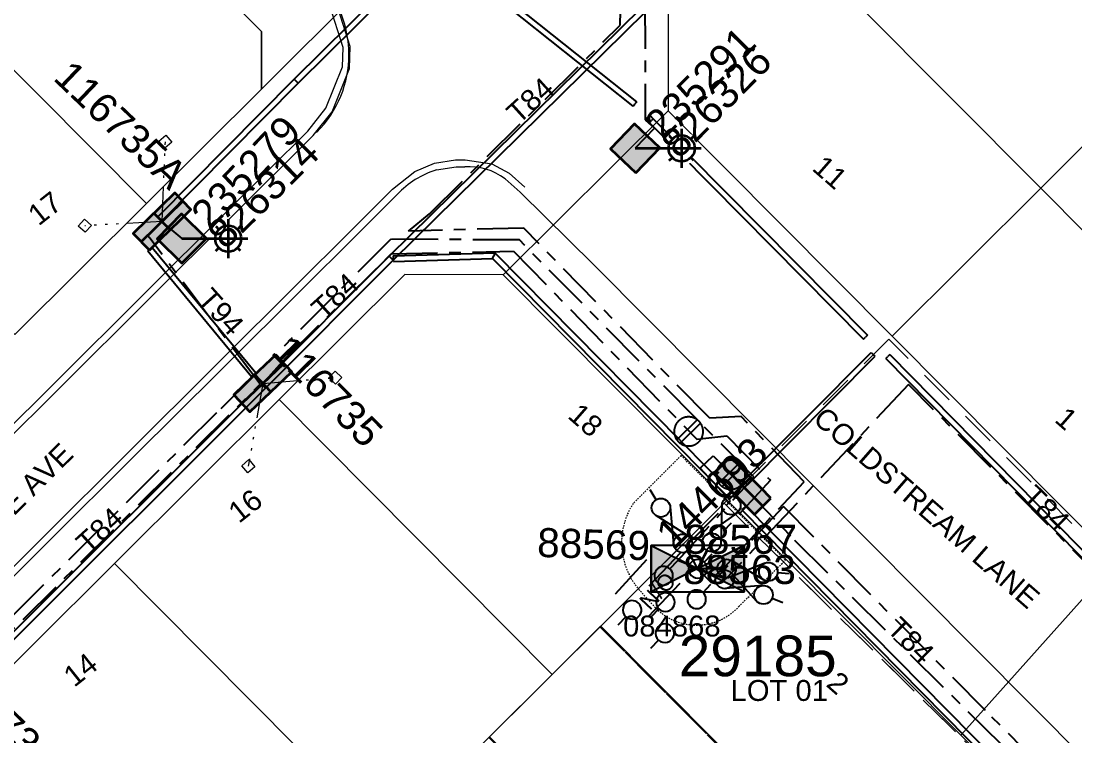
# Model space of a CAD drawing. Header units: metres. Extents: x 293418 to 294566, y 6233478 to 6234177.
# Drawn here: x 293875.5 to 293966.2, y 6233940.7 to 6234002.2 of the extents above; entities that cross this region are included whole.
import ezdxf
from ezdxf.enums import TextEntityAlignment as Align

# ---------------------------------------------------------------- set-up
doc = ezdxf.new("R2010")
doc.units = ezdxf.units.M
for name, pattern in [('Cable Exist UG', [7, 4, -1, 1, -1]), ('Dash', [5, 3, -2]), ('DASHED', [19.05, 12.7, -6.35]), ('HIDDEN2', [0.1875, 0.125, -0.0625]), ('PHANTOMX2', [6.6, 3, -0.75, 0.2, -0.75, 0.2, -0.75, 0.2, -0.75])]:
    doc.linetypes.add(name, pattern=pattern)
doc.layers.get('0').update_dxf_attribs({"color": 6})
doc.layers.add('_User Miscellaneous3_Roads', color=7, linetype='Continuous', lineweight=13, transparency=0.5)
for name, color, linetype, lineweight in [('_User_LV_Exist', 5, 'Continuous', 35), ('Cadastre Developer_SP_EXT', 98, 'Continuous', 15), ('Cadastre Land Parcels_SP_EXT', 118, 'Continuous', 15), ('Cadastre Other Property_SP_EXT', 138, 'DASHED', 15), ('Cadastre Roads_SP_EXT', 218, 'Continuous', 15), ('Mains_HV_EXT', 13, 'Continuous', 25), ('Mains_LV_EXT', 163, 'Continuous', 25), ('Mains_LV_SL_EXT', 135, 'Continuous', 25), ('Services_SP_EXT', 42, 'PHANTOMX2', 20)]:
    doc.layers.add(name, color=color, linetype=linetype, lineweight=lineweight)
for name, color, linetype in [('Duct_SP_EXT', 30, 'Continuous'), ('Equip_HV_EXT', 7, 'Continuous'), ('Equip_LV_EXT', 7, 'Continuous'), ('Equip_SP_SL_EXT', 7, 'Continuous'), ('Sub_SP_EXT', 7, 'Continuous'), ('SupportsUG_SP_LV_EXT', 7, 'Continuous'), ('SupportsUG_SP_LV_SL_EXT', 7, 'Continuous')]:
    doc.layers.add(name, color=color, linetype=linetype)
doc.layers.add('Features_HIDE', color=1, linetype='Continuous', plot=False)
doc.styles.add('COLUMN_LABEL', font='arial.ttf', dxfattribs={"height": 2})
doc.styles.add('iecARIAL', font='arial.ttf', dxfattribs={"height": 2})
doc.styles.add('POLE_LABEL', font='arial.ttf', dxfattribs={"height": 2})
doc.styles.add('SL_LABEL', font='arial.ttf', dxfattribs={"height": 2})
doc.styles.get("Standard").update_dxf_attribs({"font": 'arial.ttf'})
doc.styles.add('SWITCH_LABEL', font='arial.ttf', dxfattribs={"height": 2})

# ---------------------------------------------------------------- blocks, each defined once
blk = doc.blocks.new('SUB_PADMOUNT_EXT')
at = {"ltscale": 10}
h = blk.add_hatch(color=256, dxfattribs=at)
h.dxf.hatch_style = 1
h.paths.add_polyline_path([(4, -2), (0, 0), (4, 2)])
h.paths.add_polyline_path([(-4, -2), (-4, 2), (0, 0)])
blk.add_line((4, 2), (-4, -2))
blk.add_lwpolyline([(-4, -2), (4, -2), (4, 2), (-4, 2)], close=True)
at = {"ltscale": 10, "flags": 128}
for points in [[(-4, -2), (-4, 2), (0, 0)], [(4, -2), (0, 0), (4, 2)]]:
    blk.add_lwpolyline(points, close=True, dxfattribs=at)
at = {"flags": 8}
blk.add_attdef('ASSET_NUM', text='', height=2.5, dxfattribs=at).set_placement((0, 5), align=Align.MIDDLE_CENTER)
for tag, flags, p in [('STREET_CODE', 9, (1.5, 0)), ('OPERATING_VOLTAGE', 9, (1.5, -0.4)), ('ORIENTATION', 9, (1.5, -0.6)), ('OWNED_BY', 9, (1.5, -0.8)), ('OPERATED_BY', 9, (1.5, -1)), ('NO_PHASES', 9, (1.5, -0.2)), ('SECONDARY_VOLTAGE', 9, (1.5, -1.6)), ('STATE', 9, (1.5, -1.8)), ('CONSTRUCTED_VOLTAGE', 9, (1.5, -1.4)), ('MAINTAINED_BY', 9, (1.5, -1.2)), ('SUBSTATION_TYPE', 9, (1.5, -2.2)), ('SUBURB', 9, (1.5, -2.8)), ('USAGE', 9, (1.5, -2.4)), ('PARENT', 9, (1.5, -2)), ('LEGEND', 9, (1.5, -2.6)), ('Z', 1, (1.5, -3.6)), ('STREETNAME', 9, (1.5, -3)), ('LOCATION', 9, (1.5, -3.2)), ('NOTES', 9, (1.5, -3.4))]:
    blk.add_attdef(tag, text='', height=0.2, dxfattribs=dict(flags=flags)).set_placement(p, align=Align.MIDDLE_LEFT)
blk = doc.blocks.new('SL_LANTERN_EXT')
at = {"flags": 9}
for tag, p in [('LRATECODE', (-7.4, 0)), ('LOUTREACHVOCAB', (-7.2, 0)), ('LOUTREACH', (-7, 0)), ('LANTNUMBER', (-6.6, 0)), ('LNEW', (-6.4, 0)), ('LMASTVOCAB', (-6.2, 0)), ('LMAST', (-6, 0)), ('LLAMPVOCAB', (-5.8, 0)), ('LLAMP', (-5.6, 0)), ('LEXIST', (-5.4, 0)), ('LCHARGE3PERCENT', (-5.2, 0)), ('LCHARGE3', (-5, 0)), ('LCHARGE2PERCENT', (-4.8, 0)), ('LCHARGE2', (-4.6, 0)), ('LCHARGE1PERCENT', (-4.4, 0)), ('LCHARGE1', (-4.2, 0)), ('LCATEGORY', (-4, 0)), ('LBRACKETVOCAB', (-3.8, 0)), ('LBRACKET', (-3.6, 0)), ('LKINGHEIGHT', (-3.4, 0)), ('CREPLACE', (-3.2, 0)), ('CREMOVE', (-3, 0)), ('CNUMBER', (-2.8, 0)), ('CNEW', (-2.6, 0)), ('CEXIST', (-2.4, 0)), ('USAGE', (-2.2, 0)), ('STATE', (-2, 0)), ('OWNED_BY', (-1.8, 0)), ('ORIENTATION', (-1.6, 0)), ('OPERATING_VOLTAGE', (-1.4, 0)), ('NO_PHASES', (-1.2, 0)), ('LANTERN_TYPE', (-1, 0)), ('LANTERN_PURPOSE', (-0.8, 0)), ('CONTROL_TYPE', (-0.6, 0)), ('CONSTRUCTED_VOLTAGE', (-0.4, 0))]:
    blk.add_attdef(tag, text='', height=0.001, rotation=270, dxfattribs=at).set_placement(p, align=Align.MIDDLE_LEFT)
at = {"style": 'SL_LABEL', "flags": 9}
blk.add_attdef('STREET_CODE', text='', height=0.001, rotation=270, dxfattribs=at).set_placement((0.001, 0), align=Align.MIDDLE_LEFT)
at = {"flags": 1}
blk.add_attdef('Z', (0, 0), '', height=0.001, rotation=270, dxfattribs=at)
at = {"width": 0.9}
blk.add_attdef('LNUMBER', text='', height=1, dxfattribs=at).set_placement((7, -1), align=Align.MIDDLE_LEFT)
at = {"flags": 9}
for tag, p in [('LREMOVE', (0, -7.6)), ('LREPLACE', (0, -7.8)), ('LTYPE', (0, -8)), ('LTYPEVOCAB', (0, -8.2)), ('LEGEND', (0, -8.4)), ('SUBURB', (0, -8.6)), ('STREETNAME', (0, -8.8)), ('LOCATION', (0, -9)), ('NOTES', (0, -9.2)), ('MAINTAINED_BY', (0, -9.863))]:
    blk.add_attdef(tag, text='', height=0.001, dxfattribs=at).set_placement(p, align=Align.MIDDLE_LEFT)
blk.add_attdef('OPERATED_BY', (0, -9.607), '', height=0.001, dxfattribs=at)
at = {"layer": 'Features_HIDE', "width": 0.9}
blk.add_attdef('ASSET_NUM', text='', height=1, dxfattribs=at).set_placement((7, 1), align=Align.MIDDLE_LEFT)
blk.add_wipeout([(5.688, 0), (5.061, -1.061), (4, -1.688), (2.939, -1.061), (2.313, 0), (2.939, 1.061), (4, 1.687), (5.061, 1.061)])
for p, q in [((2.939, 1.061), (3.205, 0.795)), ((4, 1.687), (4, 0)), ((5.061, 1.061), (4.795, 0.795)), ((0, 0), (4, 0)), ((2.939, -1.061), (3.205, -0.795)), ((4, 0), (5.688, 0)), ((4, 0), (4, -1.688)), ((5.061, -1.061), (4.795, -0.795))]:
    blk.add_line(p, q)
blk.add_circle((4, 0), 1.125)
blk = doc.blocks.new('CCP_EXT')
at = {"flags": 9}
for tag, p in [('STATE', (0, -1.8)), ('USAGE', (0, -1.2)), ('LEGEND', (0, -1.4)), ('LIFE_SUPPORT', (0, -1.6)), ('NOTES', (0, -2))]:
    blk.add_attdef(tag, text='', height=0.2, dxfattribs=at).set_placement(p, align=Align.MIDDLE_LEFT)
blk.add_wipeout([(0, 0.566), (0.566, 0), (0, -0.566), (-0.566, 0)])
blk.add_lwpolyline([(-0.566, 0), (0, 0.566), (0.566, 0), (0, -0.566), (-0.566, 0)])
at = {"flags": 1}
blk.add_attdef('Z', (0, 0), '', height=0.2, dxfattribs=at)
at = {"flags": 9}
for tag, p in [('CCP_TYPE', (0, 0)), ('OPERATING_VOLTAGE', (0, -0.6)), ('ORIENTATION', (0, -0.8)), ('OWNED_BY', (0, -1)), ('CONSTRUCTED_VOLTAGE', (0, -0.2)), ('NO_PHASES', (0, -0.4))]:
    blk.add_attdef(tag, text='', height=0.2, dxfattribs=at).set_placement(p, align=Align.MIDDLE_LEFT)
blk = doc.blocks.new('LV_UG_DFUSE_CLOSED_EXT')
for points in [[(1, 0), (0, 0)], [(5.04, 0.726), (2.156, -0.717)], [(5.049, -0.707), (2.156, 0.717)], [(6.2, 0.013), (7.2, 0.013)]]:
    blk.add_lwpolyline(points)
for centre in [(1.8, 0), (5.4, 0.011)]:
    blk.add_circle(centre, 0.8)
at = {"flags": 9}
for tag, p in [('ACTUAL_STATUS', (0, 0)), ('OPERATING_VOLTAGE', (0, -0.6)), ('ORIENTATION', (0, -0.8)), ('STATE', (0, -1)), ('CONSTRUCTED_VOLTAGE', (0, -0.2)), ('NO_PHASES', (0, -0.4)), ('SWITCH_TYPE', (0, -1.2)), ('USAGE', (0, -1.4)), ('NOTES', (0, -1.6))]:
    blk.add_attdef(tag, text='', height=0.2, dxfattribs=at).set_placement(p, align=Align.MIDDLE_LEFT)
at = {"flags": 1}
blk.add_attdef('Z', (0, 0), '', height=0.2, dxfattribs=at)
blk = doc.blocks.new('LV_UG_LINKS_CLOSED_EXT')
at = {"layer": 'Equip_LV_EXT'}
for tag, flags, p in [('ACTUAL_STATUS', 9, (3, -2)), ('OPERATING_VOLTAGE', 9, (3, -2.6)), ('ORIENTATION', 9, (3, -2.8)), ('CONSTRUCTED_VOLTAGE', 9, (3, -2.2)), ('NO_PHASES', 9, (3, -2.4)), ('STATE', 9, (3, -3)), ('SWITCH_TYPE', 9, (3, -3.2)), ('USAGE', 9, (3, -3.4)), ('NOTES', 9, (3, -3.6)), ('TYPE', 9, (3, -4.6)), ('OWNED_BY', 9, (3, -3.8)), ('OPERATED_BY', 9, (3, -4)), ('MAINTAINED_BY', 9, (3, -4.2)), ('NUMBER_OF_PHASES', 9, (3, -4.4)), ('Z', 1, (3, -4.8))]:
    blk.add_attdef(tag, text='', height=0.2, dxfattribs=dict(at, flags=flags)).set_placement(p, align=Align.MIDDLE_LEFT)
blk.add_wipeout([(4, 1.25), (3.969, 1.25), (3.939, 1.248), (3.908, 1.247), (3.877, 1.244), (3.847, 1.241), (3.817, 1.236), (3.786, 1.232), (3.756, 1.226), (3.726, 1.22), (3.696, 1.213), (3.667, 1.205), (3.637, 1.196), (3.608, 1.187), (3.579, 1.177), (3.55, 1.166), (3.522, 1.155), (3.493, 1.143), (3.466, 1.13), (3.438, 1.117), (3.411, 1.102), (3.384, 1.088), (3.357, 1.072), (3.331, 1.056), (3.306, 1.039), (3.28, 1.022), (3.255, 1.004), (3.231, 0.985), (3.207, 0.966), (3.184, 0.947), (3.161, 0.926), (3.138, 0.905), (3.116, 0.884), (3.095, 0.862), (3.074, 0.839), (3.053, 0.816), (3.034, 0.793), (3.015, 0.769), (2.996, 0.745), (2.978, 0.72), (2.961, 0.694), (2.944, 0.669), (2.928, 0.643), (2.912, 0.616), (2.898, 0.589), (2.883, 0.562), (2.87, 0.534), (2.857, 0.507), (2.845, 0.478), (2.834, 0.45), (2.823, 0.421), (2.813, 0.392), (2.804, 0.363), (2.795, 0.333), (2.787, 0.304), (2.78, 0.274), (2.774, 0.244), (2.768, 0.214), (2.764, 0.183), (2.759, 0.153), (2.756, 0.123), (2.753, 0.092), (2.752, 0.061), (2.75, 0.031), (2.75, 0), (2.75, -0.031), (2.752, -0.061), (2.753, -0.092), (2.756, -0.123), (2.759, -0.153), (2.764, -0.183), (2.768, -0.214), (2.774, -0.244), (2.78, -0.274), (2.787, -0.304), (2.795, -0.333), (2.804, -0.363), (2.813, -0.392), (2.823, -0.421), (2.834, -0.45), (2.845, -0.478), (2.857, -0.507), (2.87, -0.534), (2.883, -0.562), (2.898, -0.589), (2.912, -0.616), (2.928, -0.643), (2.944, -0.669), (2.961, -0.694), (2.978, -0.72), (2.996, -0.745), (3.015, -0.769), (3.034, -0.793), (3.053, -0.816), (3.074, -0.839), (3.095, -0.862), (3.116, -0.884), (3.138, -0.905), (3.161, -0.926), (3.184, -0.947), (3.207, -0.966), (3.231, -0.985), (3.255, -1.004), (3.28, -1.022), (3.306, -1.039), (3.331, -1.056), (3.357, -1.072), (3.384, -1.088), (3.411, -1.102), (3.438, -1.117), (3.466, -1.13), (3.493, -1.143), (3.522, -1.155), (3.55, -1.166), (3.579, -1.177), (3.608, -1.187), (3.637, -1.196), (3.667, -1.205), (3.696, -1.213), (3.726, -1.22), (3.756, -1.226), (3.786, -1.232), (3.817, -1.236), (3.847, -1.241), (3.877, -1.244), (3.908, -1.247), (3.939, -1.248), (3.969, -1.25), (4, -1.25), (4.031, -1.25), (4.061, -1.248), (4.092, -1.247), (4.123, -1.244), (4.153, -1.241), (4.183, -1.236), (4.214, -1.232), (4.244, -1.226), (4.274, -1.22), (4.304, -1.213), (4.333, -1.205), (4.363, -1.196), (4.392, -1.187), (4.421, -1.177), (4.45, -1.166), (4.478, -1.155), (4.507, -1.143), (4.534, -1.13), (4.562, -1.117), (4.589, -1.102), (4.616, -1.088), (4.643, -1.072), (4.669, -1.056), (4.694, -1.039), (4.72, -1.022), (4.745, -1.004), (4.769, -0.985), (4.793, -0.966), (4.816, -0.947), (4.839, -0.926), (4.862, -0.905), (4.884, -0.884), (4.905, -0.862), (4.926, -0.839), (4.947, -0.816), (4.966, -0.793), (4.985, -0.769), (5.004, -0.745), (5.022, -0.72), (5.039, -0.694), (5.056, -0.669), (5.072, -0.643), (5.088, -0.616), (5.102, -0.589), (5.117, -0.562), (5.13, -0.534), (5.143, -0.507), (5.155, -0.478), (5.166, -0.45), (5.177, -0.421), (5.187, -0.392), (5.196, -0.363), (5.205, -0.333), (5.213, -0.304), (5.22, -0.274), (5.226, -0.244), (5.232, -0.214), (5.236, -0.183), (5.241, -0.153), (5.244, -0.123), (5.247, -0.092), (5.248, -0.061), (5.25, -0.031), (5.25, 0), (5.25, 0.031), (5.248, 0.061), (5.247, 0.092), (5.244, 0.123), (5.241, 0.153), (5.236, 0.183), (5.232, 0.214), (5.226, 0.244), (5.22, 0.274), (5.213, 0.304), (5.205, 0.333), (5.196, 0.363), (5.187, 0.392), (5.177, 0.421), (5.166, 0.45), (5.155, 0.478), (5.143, 0.507), (5.13, 0.534), (5.117, 0.562), (5.102, 0.589), (5.088, 0.616), (5.072, 0.643), (5.056, 0.669), (5.039, 0.694), (5.022, 0.72), (5.004, 0.745), (4.985, 0.769), (4.966, 0.793), (4.947, 0.816), (4.926, 0.839), (4.905, 0.862), (4.884, 0.884), (4.862, 0.905), (4.839, 0.926), (4.816, 0.947), (4.793, 0.966), (4.769, 0.985), (4.745, 1.004), (4.72, 1.022), (4.694, 1.039), (4.669, 1.056), (4.643, 1.072), (4.616, 1.088), (4.589, 1.102), (4.562, 1.117), (4.534, 1.13), (4.507, 1.143), (4.478, 1.155), (4.45, 1.166), (4.421, 1.177), (4.392, 1.187), (4.363, 1.196), (4.333, 1.205), (4.304, 1.213), (4.274, 1.22), (4.244, 1.226), (4.214, 1.232), (4.183, 1.236), (4.153, 1.241), (4.123, 1.244), (4.092, 1.247), (4.061, 1.248), (4.031, 1.25)]).dxf.layer = 'Equip_LV_EXT'
for p, q in [((3.792, 1.232), (3.792, -1.232)), ((4.208, 1.232), (4.208, -1.232))]:
    blk.add_line(p, q, dxfattribs=at)
at = {"layer": 'Equip_LV_EXT', "flags": 128}
blk.add_lwpolyline([(4, 1.25), (3.969, 1.25), (3.939, 1.248), (3.908, 1.247), (3.877, 1.244), (3.847, 1.241), (3.817, 1.236), (3.786, 1.232), (3.756, 1.226), (3.726, 1.22), (3.696, 1.213), (3.667, 1.205), (3.637, 1.196), (3.608, 1.187), (3.579, 1.177), (3.55, 1.166), (3.522, 1.155), (3.493, 1.143), (3.466, 1.13), (3.438, 1.117), (3.411, 1.102), (3.384, 1.088), (3.357, 1.072), (3.331, 1.056), (3.306, 1.039), (3.28, 1.022), (3.255, 1.004), (3.231, 0.985), (3.207, 0.966), (3.184, 0.947), (3.161, 0.926), (3.138, 0.905), (3.116, 0.884), (3.095, 0.862), (3.074, 0.839), (3.053, 0.816), (3.034, 0.793), (3.015, 0.769), (2.996, 0.745), (2.978, 0.72), (2.961, 0.694), (2.944, 0.669), (2.928, 0.643), (2.912, 0.616), (2.898, 0.589), (2.883, 0.562), (2.87, 0.534), (2.857, 0.507), (2.845, 0.478), (2.834, 0.45), (2.823, 0.421), (2.813, 0.392), (2.804, 0.363), (2.795, 0.333), (2.787, 0.304), (2.78, 0.274), (2.774, 0.244), (2.768, 0.214), (2.764, 0.183), (2.759, 0.153), (2.756, 0.123), (2.753, 0.092), (2.752, 0.061), (2.75, 0.031), (2.75, 0), (2.75, -0.031), (2.752, -0.061), (2.753, -0.092), (2.756, -0.123), (2.759, -0.153), (2.764, -0.183), (2.768, -0.214), (2.774, -0.244), (2.78, -0.274), (2.787, -0.304), (2.795, -0.333), (2.804, -0.363), (2.813, -0.392), (2.823, -0.421), (2.834, -0.45), (2.845, -0.478), (2.857, -0.507), (2.87, -0.534), (2.883, -0.562), (2.898, -0.589), (2.912, -0.616), (2.928, -0.643), (2.944, -0.669), (2.961, -0.694), (2.978, -0.72), (2.996, -0.745), (3.015, -0.769), (3.034, -0.793), (3.053, -0.816), (3.074, -0.839), (3.095, -0.862), (3.116, -0.884), (3.138, -0.905), (3.161, -0.926), (3.184, -0.947), (3.207, -0.966), (3.231, -0.985), (3.255, -1.004), (3.28, -1.022), (3.306, -1.039), (3.331, -1.056), (3.357, -1.072), (3.384, -1.088), (3.411, -1.102), (3.438, -1.117), (3.466, -1.13), (3.493, -1.143), (3.522, -1.155), (3.55, -1.166), (3.579, -1.177), (3.608, -1.187), (3.637, -1.196), (3.667, -1.205), (3.696, -1.213), (3.726, -1.22), (3.756, -1.226), (3.786, -1.232), (3.817, -1.236), (3.847, -1.241), (3.877, -1.244), (3.908, -1.247), (3.939, -1.248), (3.969, -1.25), (4, -1.25), (4.031, -1.25), (4.061, -1.248), (4.092, -1.247), (4.123, -1.244), (4.153, -1.241), (4.183, -1.236), (4.214, -1.232), (4.244, -1.226), (4.274, -1.22), (4.304, -1.213), (4.333, -1.205), (4.363, -1.196), (4.392, -1.187), (4.421, -1.177), (4.45, -1.166), (4.478, -1.155), (4.507, -1.143), (4.534, -1.13), (4.562, -1.117), (4.589, -1.102), (4.616, -1.088), (4.643, -1.072), (4.669, -1.056), (4.694, -1.039), (4.72, -1.022), (4.745, -1.004), (4.769, -0.985), (4.793, -0.966), (4.816, -0.947), (4.839, -0.926), (4.862, -0.905), (4.884, -0.884), (4.905, -0.862), (4.926, -0.839), (4.947, -0.816), (4.966, -0.793), (4.985, -0.769), (5.004, -0.745), (5.022, -0.72), (5.039, -0.694), (5.056, -0.669), (5.072, -0.643), (5.088, -0.616), (5.102, -0.589), (5.117, -0.562), (5.13, -0.534), (5.143, -0.507), (5.155, -0.478), (5.166, -0.45), (5.177, -0.421), (5.187, -0.392), (5.196, -0.363), (5.205, -0.333), (5.213, -0.304), (5.22, -0.274), (5.226, -0.244), (5.232, -0.214), (5.236, -0.183), (5.241, -0.153), (5.244, -0.123), (5.247, -0.092), (5.248, -0.061), (5.25, -0.031), (5.25, 0), (5.25, 0.031), (5.248, 0.061), (5.247, 0.092), (5.244, 0.123), (5.241, 0.153), (5.236, 0.183), (5.232, 0.214), (5.226, 0.244), (5.22, 0.274), (5.213, 0.304), (5.205, 0.333), (5.196, 0.363), (5.187, 0.392), (5.177, 0.421), (5.166, 0.45), (5.155, 0.478), (5.143, 0.507), (5.13, 0.534), (5.117, 0.562), (5.102, 0.589), (5.088, 0.616), (5.072, 0.643), (5.056, 0.669), (5.039, 0.694), (5.022, 0.72), (5.004, 0.745), (4.985, 0.769), (4.966, 0.793), (4.947, 0.816), (4.926, 0.839), (4.905, 0.862), (4.884, 0.884), (4.862, 0.905), (4.839, 0.926), (4.816, 0.947), (4.793, 0.966), (4.769, 0.985), (4.745, 1.004), (4.72, 1.022), (4.694, 1.039), (4.669, 1.056), (4.643, 1.072), (4.616, 1.088), (4.589, 1.102), (4.562, 1.117), (4.534, 1.13), (4.507, 1.143), (4.478, 1.155), (4.45, 1.166), (4.421, 1.177), (4.392, 1.187), (4.363, 1.196), (4.333, 1.205), (4.304, 1.213), (4.274, 1.22), (4.244, 1.226), (4.214, 1.232), (4.183, 1.236), (4.153, 1.241), (4.123, 1.244), (4.092, 1.247), (4.061, 1.248), (4.031, 1.25)], close=True, dxfattribs=at)
blk = doc.blocks.new('SWG_HOLEC_SU_EXT')
blk.add_line((1.8, -2), (5.8, -2))
for points in [[(1, 0), (0, 0)], [(6.6, 0), (7.6, 0)]]:
    blk.add_lwpolyline(points)
for points in [[(1.8, -0.8, 1), (1.8, 0.8, 1)], [(5.8, -0.8, 1), (5.8, 0.8, 1)]]:
    blk.add_lwpolyline(points, format="xyb", close=True)
at = {"style": 'SWITCH_LABEL', "flags": 8}
blk.add_attdef('ASSET_NUM', text='', height=2.5, rotation=179.95437, dxfattribs=at).set_placement((-2.4, 0), align=Align.MIDDLE_LEFT)
at = {"flags": 1}
blk.add_attdef('Z', (0, 0), '', height=0.2, dxfattribs=at)
at = {"flags": 9}
for tag, p in [('ACTUAL_STATUS', (0, -0.4)), ('OPERATING_VOLTAGE', (0, -1)), ('CONSTRUCTED_VOLTAGE', (0, -0.6)), ('NO_PHASES', (0, -0.8)), ('ORIENTATION', (0, -1.2)), ('OWNED_BY', (0, -1.4)), ('STATE', (0, -1.8)), ('PARENT', (0, -1.6)), ('SWITCH_TYPE', (0, -2)), ('STREETNAME', (0, -2.6)), ('SUBURB', (0, -2.8)), ('USAGE', (0, -2.2)), ('LOCATION', (0, -2.4)), ('NOTES', (0, -3))]:
    blk.add_attdef(tag, text='', height=0.2, dxfattribs=at).set_placement(p, align=Align.MIDDLE_LEFT)
at = {"style": 'SWITCH_LABEL', "flags": 9}
blk.add_attdef('STREET_CODE', text='', height=0.2, dxfattribs=at).set_placement((0, -0.2), align=Align.MIDDLE_LEFT)
blk = doc.blocks.new('SWG_HOLEC_SU_NO_EXT')
blk.add_line((1.8, -2), (5.8, -2))
for points in [[(1, 0), (0, 0)], [(6.6, 0), (7.6, 0)]]:
    blk.add_lwpolyline(points)
for points in [[(1.8, -0.8, 1), (1.8, 0.8, 1)], [(5.8, -0.8, 1), (5.8, 0.8, 1)]]:
    blk.add_lwpolyline(points, format="xyb", close=True)
at = {"insert": (5.311, -3.639), "char_height": 1.4, "width": 3.88632, "attachment_point": 1, "rotation": 180}
blk.add_mtext('{\\fArial|b0|i0|c0|p34;N/O}', dxfattribs=at)
at = {"style": 'SWITCH_LABEL', "flags": 8}
blk.add_attdef('ASSET_NUM', text='', height=2.5, rotation=179.95437, dxfattribs=at).set_placement((-2.4, 0), align=Align.MIDDLE_LEFT)
at = {"flags": 1}
blk.add_attdef('Z', (0, 0), '', height=0.2, dxfattribs=at)
at = {"flags": 9}
for tag, p in [('ACTUAL_STATUS', (0, -0.4)), ('OPERATING_VOLTAGE', (0, -1)), ('CONSTRUCTED_VOLTAGE', (0, -0.6)), ('NO_PHASES', (0, -0.8)), ('ORIENTATION', (0, -1.2)), ('OWNED_BY', (0, -1.4)), ('STATE', (0, -1.8)), ('PARENT', (0, -1.6)), ('SWITCH_TYPE', (0, -2)), ('STREETNAME', (0, -2.6)), ('SUBURB', (0, -2.8)), ('USAGE', (0, -2.2)), ('LOCATION', (0, -2.4)), ('NOTES', (0, -3))]:
    blk.add_attdef(tag, text='', height=0.2, dxfattribs=at).set_placement(p, align=Align.MIDDLE_LEFT)
at = {"style": 'SWITCH_LABEL', "flags": 9}
blk.add_attdef('STREET_CODE', text='', height=0.2, dxfattribs=at).set_placement((0, -0.2), align=Align.MIDDLE_LEFT)
blk = doc.blocks.new('PILLAR_EXT')
blk.add_hatch(color=256).paths.add_polyline_path([(-2.5, 1), (-2.5, -1), (2.5, -1), (2.5, 1)])
for p, q in [((0, 1), (0, -1)), ((-2.5, 0), (2.5, 0))]:
    blk.add_line(p, q)
at = {"ltscale": 10}
blk.add_line((2.5, 0), (-2.5, 0), dxfattribs=at)
blk.add_lwpolyline([(-2.5, -1), (-1.25, -1), (1.25, -1), (2.5, -1), (2.5, 1), (-2.5, 1)], close=True)
at = {"width": 0.9, "flags": 8}
blk.add_attdef('ASSET_NUM', text='', height=2, rotation=90, dxfattribs=at).set_placement((-2, 4), align=Align.MIDDLE_LEFT)
for tag, p, flags in [('OWNED_BY', (0, -0.2), 9), ('STATE', (0, -0.4), 9), ('SUPPORT_TYPE', (0, -0.6), 9), ('USAGE', (0, -0.8), 9), ('LEGEND', (0, -1), 9), ('STREETNAME', (0, -1.8), 9), ('SUBURB', (0, -2), 1), ('LOCATION', (0, -1.2), 9), ('NOTES', (0, -1.4), 9), ('PARENT', (0, -1.6), 9)]:
    blk.add_attdef(tag, p, '', height=0.2, dxfattribs=dict(flags=flags))
blk = doc.blocks.new('COLUMN_EXT')
blk.add_hatch(color=256).paths.add_polyline_path([(1.5, -1.5), (1.5, 1.5), (-1.5, 1.5), (-1.5, -1.5)])
blk.add_lwpolyline([(1.5, 1.5), (-1.5, 1.5), (-1.5, -1.5), (1.5, -1.5)], close=True)
at = {"flags": 9}
for tag, p in [('SUBURB', (-1.813, 1.8)), ('NOTES', (-1.813, 2)), ('STREETNAME', (-1.813, 1.6)), ('LOCATION', (-1.813, 1.4)), ('LEGEND', (-1.813, 1.2)), ('USAGE', (-1.813, 1)), ('COLUMN_TYPE', (-1.813, 0.4)), ('OWNED_BY', (-1.813, 0.6)), ('STATE', (-1.813, 0.8))]:
    blk.add_attdef(tag, text='', height=0.2, rotation=180, dxfattribs=at).set_placement(p, align=Align.MIDDLE_LEFT)
at = {"flags": 1}
blk.add_attdef('Z', (-1.813, 2.351), '', height=0.2, rotation=180, dxfattribs=at)
at = {"flags": 9}
for tag, style, p in [('STRUCTURE_PLANT_NUMBER', 'POLE_LABEL', (-1.813, -0.031)), ('STREET_CODE', 'COLUMN_LABEL', (-1.813, 0.2))]:
    blk.add_attdef(tag, text='', height=0.2, rotation=180, dxfattribs=dict(at, style=style)).set_placement(p, align=Align.MIDDLE_LEFT)
at = {"style": 'COLUMN_LABEL', "width": 0.9, "flags": 8}
blk.add_attdef('ASSET_NUM', text='', height=2, rotation=270, dxfattribs=at).set_placement((2, -4), align=Align.MIDDLE_LEFT)

msp = doc.modelspace()

# ---------------------------------------------------------------- linework, layer by layer
at = {"layer": '_User Miscellaneous3_Roads'}
for p, q in [((293903.201, 6233999.922, 106.022), (293902.033, 6234003.596, 106.08)), ((293903.804, 6234000.004, 105.912), (293902.574, 6234003.875, 105.97)), ((293903.14, 6233998.245, 105.974), (293903.201, 6233999.922, 106.022)), ((293903.736, 6233998.119, 105.864), (293903.804, 6234000.004, 105.912)), ((293901.719, 6233994.703, 105.909), (293903.14, 6233998.245, 105.974)), ((293902.244, 6233994.4, 105.799), (293903.736, 6233998.119, 105.864)), ((293900.158, 6233992.717, 105.884), (293901.719, 6233994.703, 105.909)), ((293900.629, 6233992.346, 105.774), (293902.244, 6233994.4, 105.799)), ((293909.371, 6233989.241, 105.848), (293911.067, 6233989.965, 105.827)), ((293911.067, 6233989.965, 105.827), (293912.875, 6233990.255, 105.803)), ((293912.875, 6233990.255, 105.803), (293913.708, 6233990.257, 105.796)), ((293913.708, 6233990.257, 105.796), (293915.991, 6233989.927, 105.77)), ((293915.991, 6233989.927, 105.77), (293917.481, 6233989.104, 105.744)), ((293907.462, 6233987.722, 105.836), (293909.371, 6233989.241, 105.848)), ((293911.234, 6233989.384, 105.937), (293912.923, 6233989.655, 105.913)), ((293912.923, 6233989.655, 105.913), (293913.666, 6233989.657, 105.906)), ((293917.481, 6233989.104, 105.744), (293918.834, 6233987.917, 105.714)), ((293917.134, 6233988.61, 105.854), (293918.425, 6233987.477, 105.824)), ((293903.176, 6233983.468, 105.786), (293907.462, 6233987.722, 105.836)), ((293903.599, 6233983.043, 105.896), (293907.861, 6233987.273, 105.946)), ((293918.425, 6233987.477, 105.824), (293924.755, 6233981.252, 105.88)), ((293885.876, 6233978.523, 105.726), (293893.344, 6233985.947, 105.836)), ((293886.299, 6233978.098, 105.616), (293893.767, 6233985.521, 105.726)), ((293899.766, 6233980.079, 105.735), (293903.176, 6233983.468, 105.786)), ((293900.189, 6233979.654, 105.845), (293903.599, 6233983.043, 105.896)), ((293924.755, 6233981.252, 105.88), (293978.566, 6233927.149, 106.642)), ((293892.014, 6233972.366, 105.624), (293899.766, 6233980.079, 105.735)), ((293892.438, 6233971.94, 105.734), (293900.189, 6233979.654, 105.845)), ((293878.606, 6233971.3, 105.633), (293885.876, 6233978.523, 105.726)), ((293879.029, 6233970.874, 105.523), (293886.299, 6233978.098, 105.616)), ((293884.898, 6233965.292, 105.512), (293892.014, 6233972.366, 105.624)), ((293885.321, 6233964.866, 105.622), (293892.438, 6233971.94, 105.734)), ((293871.042, 6233963.793, 105.522), (293878.606, 6233971.3, 105.633)), ((293871.465, 6233963.368, 105.412), (293879.029, 6233970.874, 105.523)), ((293877.23, 6233957.663, 105.413), (293884.898, 6233965.292, 105.512)), ((293877.654, 6233957.238, 105.523), (293885.321, 6233964.866, 105.622)), ((293870.37, 6233950.829, 105.314), (293877.23, 6233957.663, 105.413)), ((293870.793, 6233950.403, 105.424), (293877.654, 6233957.238, 105.523))]:
    msp.add_line(p, q, dxfattribs=at)
at = {"layer": '_User Miscellaneous3_Roads', "flags": 128}
for points, elevation in [([(293900.158, 6233992.717), (293893.344, 6233985.947)], 105.884), ([(293900.629, 6233992.346), (293893.767, 6233985.521)], 105.774)]:
    msp.add_lwpolyline(points, dxfattribs=dict(at, elevation=elevation))
at = {"layer": '_User Miscellaneous3_Roads'}
for centre, radius, start, end in [((293894.247, 6233999.319), 9.45, 314.84177, 44.84176), ((293913.383, 6233982.201), 7.498, 106.65014, 137.42498), ((293914.013, 6233984.54), 5.129, 52.51535, 93.88416)]:
    msp.add_arc(centre, radius, start, end, dxfattribs=at)
at = {"layer": 'Cadastre Developer_SP_EXT', "linetype": 'Dash'}
msp.add_lwpolyline([(293992.037, 6233932.753), (293969.467, 6233955.437), (293950.182, 6233974.822), (293935.995, 6233960.717), (293958.826, 6233938.158)], dxfattribs=at)
for points in [[(293935.995, 6233960.717), (293925.305, 6233950.086), (293950.759, 6233924.494), (293958.81, 6233932.501), (293958.826, 6233938.158), (293935.995, 6233960.717)], [(293925.305, 6233950.086), (293920.924, 6233945.729), (293915.733, 6233940.565), (293941.187, 6233914.973), (293950.759, 6233924.494), (293925.305, 6233950.086)]]:
    msp.add_lwpolyline(points, close=True, dxfattribs=at)
at = {"layer": 'Cadastre Land Parcels_SP_EXT', "linetype": 'Continuous'}
for points in [[(293896.168, 6233996.332), (293896.177, 6234001.287), (293875.132, 6234022.444), (293864.183, 6234011.555), (293862.771, 6234010.144), (293886.284, 6233986.503), (293896.168, 6233996.332)], [(293973.887, 6233998.393), (293950.374, 6234022.034), (293939.737, 6234011.454), (293963.251, 6233987.813), (293973.887, 6233998.393)], [(293963.251, 6233987.813), (293939.737, 6234011.454), (293931.192, 6234002.956), (293931.17, 6233994.469), (293950.452, 6233975.083), (293963.251, 6233987.813)], [(293886.284, 6233986.503), (293862.771, 6234010.144), (293851.425, 6233998.86), (293874.939, 6233975.218), (293886.284, 6233986.503)], [(293997.401, 6233974.752), (293973.887, 6233998.393), (293963.251, 6233987.813), (293986.764, 6233964.172), (293997.401, 6233974.752)], [(293986.764, 6233964.172), (293963.251, 6233987.813), (293950.452, 6233975.083), (293969.735, 6233955.697), (293978.221, 6233955.674), (293986.764, 6233964.172)], [(293936.27, 6233960.977), (293916.988, 6233980.365), (293908.503, 6233980.386), (293897.688, 6233969.632), (293921.201, 6233945.99), (293936.27, 6233960.977)], [(293921.201, 6233945.99), (293897.688, 6233969.632), (293883.507, 6233955.527), (293907.02, 6233931.885), (293921.201, 6233945.99)], [(293958.888, 6233932.567), (293958.902, 6233938.222), (293956.368, 6233940.771), (293936.27, 6233960.977), (293925.383, 6233950.148), (293950.837, 6233924.56), (293958.888, 6233932.567)], [(293907.02, 6233931.885), (293883.507, 6233955.527), (293869.324, 6233941.422), (293892.838, 6233917.781), (293907.02, 6233931.885)], [(293950.837, 6233924.56), (293925.383, 6233950.148), (293921.201, 6233945.99), (293915.809, 6233940.628), (293941.264, 6233915.038), (293950.837, 6233924.56)]]:
    msp.add_lwpolyline(points, close=True, dxfattribs=at)
at = {"layer": 'Cadastre Other Property_SP_EXT', "linetype": 'HIDDEN2'}
msp.add_lwpolyline([(293932.293, 6233964.816), (293928.158, 6233960.69), (293928.158, 6233960.69, 0.331392), (293928.64, 6233953.314), (293928.64, 6233953.314), (293930.141, 6233951.658), (293930.141, 6233951.658, 0.42412), (293937.253, 6233951.818), (293937.253, 6233951.818), (293941.279, 6233955.831), (293932.293, 6233964.816)], format="xyb", close=True, dxfattribs=at)
at = {"layer": 'Cadastre Roads_SP_EXT', "linetype": 'Continuous'}
for points in [[(293898.275, 6233998.427), (293915.312, 6234015.373), (293910.358, 6234015.391), (293889.315, 6234036.549), (293875.556, 6234050.38), (293861.379, 6234036.271), (293875.132, 6234022.444), (293896.177, 6234001.287), (293896.168, 6233996.332), (293898.275, 6233998.427)], [(293969.735, 6233955.697), (293950.452, 6233975.083), (293931.17, 6233994.469), (293916.988, 6233980.365), (293936.27, 6233960.977), (293956.368, 6233940.771), (293969.735, 6233955.697)]]:
    msp.add_lwpolyline(points, close=True, dxfattribs=at)
at = {"layer": 'Duct_SP_EXT'}
for p, q in [((293898.996, 6233997.189), (293919.306, 6234017.353)), ((293899.334, 6233996.848), (293919.644, 6234017.012)), ((293928.17, 6233994.875), (293911.587, 6234008.064)), ((293928.468, 6233995.25), (293911.886, 6234008.44)), ((293907.16, 6233981.969), (293928.923, 6234003.354)), ((293907.497, 6233981.627), (293929.26, 6234003.012)), ((293898.995, 6233997.188), (293899.165, 6233997.019)), ((293898.996, 6233997.189), (293899.165, 6233997.019)), ((293899.334, 6233996.848), (293899.165, 6233997.019)), ((293899.335, 6233996.85), (293899.165, 6233997.019)), ((293928.468, 6233995.25), (293928.319, 6233995.062)), ((293928.17, 6233994.875), (293928.319, 6233995.062)), ((293929.26, 6233993.75), (293929.431, 6233993.918)), ((293929.26, 6233993.75), (293929.55, 6233993.456)), ((293929.601, 6233994.087), (293929.431, 6233993.918)), ((293929.55, 6233993.456), (293929.721, 6233993.625)), ((293929.55, 6233993.456), (293947.989, 6233974.822)), ((293929.601, 6233994.087), (293929.892, 6233993.794)), ((293929.892, 6233993.794), (293929.721, 6233993.625)), ((293929.892, 6233993.794), (293948.33, 6233975.16)), ((293887.248, 6233985.351), (293887.418, 6233985.181)), ((293887.588, 6233985.012), (293887.418, 6233985.181)), ((293886.394, 6233982.42), (293886.579, 6233982.573)), ((293886.764, 6233982.726), (293886.579, 6233982.573)), ((293886.764, 6233982.726), (293895.672, 6233971.922)), ((293886.394, 6233982.42), (293895.302, 6233971.617)), ((293907.159, 6233981.967), (293907.328, 6233981.798)), ((293907.16, 6233981.969), (293907.328, 6233981.798)), ((293907.497, 6233981.627), (293907.328, 6233981.798)), ((293907.498, 6233981.628), (293907.328, 6233981.798)), ((293907.507, 6233981.998), (293916.257, 6233982.247)), ((293907.507, 6233981.998), (293907.514, 6233981.758)), ((293907.521, 6233981.519), (293907.514, 6233981.758)), ((293907.521, 6233981.519), (293916.062, 6233981.761)), ((293916.062, 6233981.761), (293916.16, 6233982.004)), ((293916.257, 6233982.247), (293916.16, 6233982.004)), ((293947.989, 6233974.822), (293948.16, 6233974.991)), ((293948.33, 6233975.16), (293948.16, 6233974.991)), ((293948.667, 6233973.694), (293948.837, 6233973.524)), ((293949.007, 6233973.355), (293948.837, 6233973.524)), ((293950.246, 6233973.497), (293950.075, 6233973.329)), ((293950.246, 6233973.497), (293968.94, 6233954.522)), ((293949.904, 6233973.16), (293950.075, 6233973.329)), ((293949.904, 6233973.16), (293968.598, 6233954.186)), ((293895.302, 6233971.617), (293895.487, 6233971.769)), ((293895.672, 6233971.922), (293895.487, 6233971.769)), ((293896.177, 6233970.965), (293896.347, 6233970.795)), ((293896.177, 6233970.965), (293896.347, 6233970.795)), ((293896.517, 6233970.626), (293896.347, 6233970.795)), ((293896.516, 6233970.626), (293896.347, 6233970.795)), ((293937.525, 6233960.137), (293937.696, 6233960.305)), ((293937.525, 6233960.137), (293959.479, 6233937.896)), ((293937.867, 6233960.474), (293937.696, 6233960.305)), ((293937.867, 6233960.474), (293959.82, 6233938.233))]:
    msp.add_line(p, q, dxfattribs=at)
at = {"layer": 'Mains_HV_EXT', "linetype": 'Cable Exist UG'}
msp.add_lwpolyline([(294034.817, 6233866.129), (294034.052, 6233866.895), (294033.845, 6233867.108), (294033.845, 6233867.108), (294020.656, 6233880.37), (293983.025, 6233918.211), (293958.484, 6233942.889), (293941.093, 6233960.445), (293934.925, 6233953.83), (293933.708, 6233955.088)], dxfattribs=at)
at = {"layer": 'Mains_LV_EXT', "linetype": 'Cable Exist UG'}
msp.add_lwpolyline([(293896.058, 6233970.95), (293886.548, 6233983.508), (293886.356, 6233983.76), (293886.356, 6233983.76), (293887.587, 6233984.929)], dxfattribs=at)
at = {"layer": 'Mains_LV_SL_EXT', "linetype": 'Cable Exist UG'}
for points in [[(293948.88, 6234023.321), (293938.258, 6234012.849), (293938.258, 6234012.849), (293931.762, 6234006.279), (293930.708, 6234005.273), (293930.708, 6234005.273), (293929.174, 6234003.806), (293929.204, 6233993.689), (293929.995, 6233992.99), (293928.337, 6233991.247)], [(293887.587, 6233984.929), (293889.303, 6233983.477)]]:
    msp.add_lwpolyline(points, dxfattribs=at)

# ---------------------------------------------------------------- block references
at = {"layer": '_User_LV_Exist'}
ref = msp.add_blockref('PILLAR_EXT', (293868.037, 6233942.791), dxfattribs=dict(at, rotation=225.0762090093118))
ref.add_attrib('ASSET_NUM', '116734', dxfattribs={"layer": '0', "height": 2.5, "rotation": 315.99357, "style": 'iecARIAL'}).set_placement((293869.537, 6233946.291), align=Align.MIDDLE_LEFT)
at = {"layer": 'Equip_HV_EXT'}
ref = msp.add_blockref('SWG_HOLEC_SU_EXT', (293932.013, 6233955.803), dxfattribs=dict(at, rotation=227.2906099728904))
ref.add_attrib('ASSET_NUM', '88569', dxfattribs={"layer": '0', "height": 2.5, "rotation": 358.23591, "style": 'SWITCH_LABEL'}).set_placement((293929.614, 6233957.053), align=Align.MIDDLE_RIGHT)
ref = msp.add_blockref('SWG_HOLEC_SU_EXT', (293934.971, 6233956.368), dxfattribs=dict(at, rotation=225.9516693828844))
ref.add_attrib('ASSET_NUM', '88567', dxfattribs={"layer": '0', "height": 2.5, "style": 'SWITCH_LABEL'}).set_placement((293932.572, 6233957.618), align=Align.MIDDLE_LEFT)
ref = msp.add_blockref('SWG_HOLEC_SU_NO_EXT', (293934.863, 6233953.764), dxfattribs=dict(at, rotation=226.8352067217704))
ref.add_attrib('ASSET_NUM', '88563', dxfattribs={"layer": '0', "height": 2.5, "style": 'SWITCH_LABEL'}).set_placement((293932.464, 6233955.014), align=Align.MIDDLE_LEFT)
at = {"layer": 'Equip_LV_EXT'}
for p, rotation in [((293933.372, 6233955.721), 121.309517098428), ((293934.071, 6233955.752), 61.82375774747948), ((293934.372, 6233954.837), 338.101501149595), ((293934.419, 6233955.235), 355.4693409513119)]:
    msp.add_blockref('LV_UG_DFUSE_CLOSED_EXT', p, dxfattribs=dict(at, rotation=rotation))
at = {"layer": 'Sub_SP_EXT'}
ref = msp.add_blockref('SUB_PADMOUNT_EXT', (293933.708, 6233955.088), dxfattribs=at)
ref.add_attrib('ASSET_NUM', '29185', dxfattribs={"layer": '0', "height": 3.5}).set_placement((293932.089, 6233949.335), align=Align.TOP_LEFT)
at = {"layer": 'SupportsUG_SP_LV_EXT'}
ref = msp.add_blockref('PILLAR_EXT', (293868.037, 6233942.791), dxfattribs=dict(at, rotation=225.0762090093118))
ref.add_attrib('ASSET_NUM', '116734', dxfattribs={"layer": '0', "height": 2.5, "rotation": 315.99357, "style": 'iecARIAL'}).set_placement((293869.537, 6233946.291), align=Align.MIDDLE_LEFT)

# ---------------------------------------------------------------- texts
at = {"layer": 'Cadastre Developer_SP_EXT'}
msp.add_text('LOT 01', height=1.8, dxfattribs=at).set_placement((293936.547, 6233943.709))
at = {"layer": 'Cadastre Other Property_SP_EXT'}
msp.add_text('084868', height=1.8, dxfattribs=at).set_placement((293927.297, 6233949.253))
at = {"layer": 'Cadastre Roads_SP_EXT'}
for s, rotation, p in [('COLDSTREAM LANE', 318.81407, (293943.539, 6233967.803)), ('LILLYDALE AVE', 44.84277, (293866.717, 6233951.479))]:
    msp.add_text(s, height=1.8, rotation=rotation, dxfattribs=at).set_placement(p)
at = {"layer": 'Features_HIDE'}
for s, rotation, p in [('11', 318.81407, (293943.469, 6233989.429)), ('17', 38.2583, (293876.98, 6233984.513)), ('18', 318.81407, (293922.433, 6233968.121)), ('1', 318.81407, (293964.35, 6233967.791)), ('16', 38.2583, (293894.23, 6233958.927)), ('14', 38.45961, (293880.048, 6233944.823)), ('2', 318.82844, (293944.69, 6233945.041))]:
    msp.add_text(s, height=1.8, rotation=rotation, dxfattribs=at).set_placement(p)
at = {"layer": 'Mains_LV_EXT'}
for s, rotation, p in [('T84', 42.06878, (293918.297, 6233993.259)), ('T84', 42.29244, (293901.497, 6233976.422)), ('T94', 312.04991, (293890.567, 6233978.197)), ('T84', 315.78159, (293961.551, 6233961.135)), ('T84', 42.29628, (293881.25, 6233956.273)), ('T84', 315.34111, (293949.893, 6233949.796)), ('T84', 315.34111, (293949.893, 6233949.796))]:
    msp.add_text(s, height=1.8, rotation=rotation, dxfattribs=at).set_placement(p)

# ---------------------------------------------------------------- next in the draw order: block references
at = {"layer": 'Equip_LV_EXT', "rotation": 134.4913034240116}
msp.add_blockref('LV_UG_LINKS_CLOSED_EXT', (293939.367, 6233960.31), dxfattribs=at)
at = {"layer": 'Services_SP_EXT'}
for p, rotation in [((293887.9, 6233991.814), 266.3077597115852), ((293880.963, 6233984.588), 2.307759918849241), ((293902.527, 6233971.521), 181.5749843666135), ((293895.033, 6233963.901), 85.57498423597168)]:
    msp.add_blockref('CCP_EXT', p, dxfattribs=dict(at, rotation=rotation))

# ---------------------------------------------------------------- next in the draw order: linework, layer by layer
at = {"layer": 'Duct_SP_EXT'}
for p, q in [((293887.248, 6233985.351), (293898.995, 6233997.188)), ((293887.588, 6233985.012), (293899.335, 6233996.85)), ((293896.177, 6233970.965), (293907.159, 6233981.967)), ((293896.517, 6233970.626), (293907.498, 6233981.628)), ((293937.66, 6233962.642), (293948.667, 6233973.694)), ((293938, 6233962.303), (293949.007, 6233973.355)), ((293868.034, 6233942.885), (293896.177, 6233970.965)), ((293868.373, 6233942.545), (293896.516, 6233970.626)), ((293937.66, 6233962.642), (293937.83, 6233962.473)), ((293938, 6233962.303), (293937.83, 6233962.473)), ((293936.498, 6233961.108), (293936.668, 6233961.276)), ((293936.839, 6233961.445), (293936.668, 6233961.276))]:
    msp.add_line(p, q, dxfattribs=at)
at = {"layer": 'Mains_LV_EXT', "linetype": 'Cable Exist UG'}
for points in [[(293868.037, 6233942.791), (293870.673, 6233945.79), (293870.673, 6233945.79), (293896.058, 6233970.95)], [(293937.562, 6233962.234), (293942.048, 6233957.551), (293942.048, 6233957.551), (293960.828, 6233938.991), (293960.808, 6233931.667), (293953.266, 6233924.167), (293951.838, 6233924.757), (293950.442, 6233923.329), (293950.948, 6233921.861), (293942.597, 6233913.555)]]:
    msp.add_lwpolyline(points, dxfattribs=at)
at = {"layer": 'Services_SP_EXT'}
for points in [[(293887.611, 6233984.951), (293887.9, 6233991.814)], [(293887.611, 6233984.951), (293880.963, 6233984.588)], [(293896.279, 6233971.025), (293895.033, 6233963.901)], [(293896.279, 6233971.025), (293902.527, 6233971.521)]]:
    msp.add_lwpolyline(points, dxfattribs=at)

# ---------------------------------------------------------------- next in the draw order: block references
at = {"layer": '_User_LV_Exist'}
ref = msp.add_blockref('PILLAR_EXT', (293896.279, 6233971.026), dxfattribs=dict(at, rotation=223.5749841199048))
ref.add_attrib('ASSET_NUM', '116735', dxfattribs={"layer": '0', "height": 2.5, "rotation": 314.41097, "style": 'iecARIAL'}).set_placement((293897.779, 6233974.526), align=Align.MIDDLE_LEFT)
at = {"layer": 'Equip_LV_EXT', "rotation": 134.4913034240116}
msp.add_blockref('LV_UG_LINKS_CLOSED_EXT', (293935.744, 6233964.038), dxfattribs=at)
at = {"layer": 'SupportsUG_SP_LV_EXT'}
ref = msp.add_blockref('PILLAR_EXT', (293887.611, 6233984.951), dxfattribs=dict(at, rotation=44.30775962897913))
ref.add_attrib('ASSET_NUM', '116735A', dxfattribs={"layer": '0', "height": 2.5, "rotation": 316.30229, "style": 'iecARIAL'}).set_placement((293889.111, 6233988.451), align=Align.MIDDLE_RIGHT)
ref = msp.add_blockref('PILLAR_EXT', (293896.279, 6233971.026), dxfattribs=dict(at, rotation=223.5749841199048))
ref.add_attrib('ASSET_NUM', '116735', dxfattribs={"layer": '0', "height": 2.5, "rotation": 314.41097, "style": 'iecARIAL'}).set_placement((293897.779, 6233974.526), align=Align.MIDDLE_LEFT)

# ---------------------------------------------------------------- next in the draw order: linework, layer by layer
at = {"layer": 'Duct_SP_EXT'}
for p, q in [((293916.062, 6233981.761), (293936.498, 6233961.108)), ((293916.257, 6233982.247), (293936.839, 6233961.445))]:
    msp.add_line(p, q, dxfattribs=at)
at = {"layer": 'Mains_HV_EXT', "linetype": 'Cable Exist UG'}
msp.add_lwpolyline([(293933.708, 6233955.088), (293932.013, 6233955.803), (293937.758, 6233962.077), (293938.542, 6233962.997), (293938.542, 6233962.997), (293918.368, 6233983.362), (293907.291, 6233983.435), (293895.524, 6233971.639), (293892.307, 6233968.505), (293892.307, 6233968.505), (293866.555, 6233942.898), (293857.182, 6233950.779), (293829.512, 6233922.979)], dxfattribs=at)
at = {"layer": 'Mains_LV_EXT', "linetype": 'Cable Exist UG'}
for points in [[(293933.708, 6233955.088), (293935.906, 6233955.09), (293942.874, 6233962.568), (293942.874, 6233962.568), (293937.449, 6233968.18), (293934.757, 6233968.028), (293918.739, 6233984.393), (293908.823, 6233984.116), (293910.619, 6233985.622), (293910.619, 6233985.622), (293927.056, 6234001.845), (293927.114, 6234004.696), (293927.114, 6234004.696), (293946.048, 6234023.278), (293948.88, 6234023.321)], [(293896.279, 6233971.025), (293898.257, 6233973.227), (293898.257, 6233973.227), (293907.328, 6233982.16), (293917.875, 6233982.395), (293933.653, 6233966.218), (293936.238, 6233966.515), (293939.985, 6233962.687), (293934.495, 6233956.735), (293933.708, 6233955.088)], [(293998.808, 6233973.334), (293999.289, 6233970.991), (293999.289, 6233970.991), (293979.589, 6233951.452), (293976.543, 6233951.68), (293971.506, 6233951.694), (293971.159, 6233951.409), (293971.159, 6233951.409), (293968.832, 6233953.876), (293951.862, 6233970.929), (293936.12, 6233954.178), (293933.708, 6233955.088)], [(293933.708, 6233955.088), (293932.689, 6233957.012), (293936.557, 6233960.914), (293933.922, 6233963.738), (293935.056, 6233964.795), (293937.562, 6233962.234)]]:
    msp.add_lwpolyline(points, dxfattribs=at)

# ---------------------------------------------------------------- next in the draw order: block references
at = {"layer": '_User_LV_Exist'}
ref = msp.add_blockref('PILLAR_EXT', (293937.562, 6233962.234), dxfattribs=dict(at, rotation=134.491302954895))
ref.add_attrib('ASSET_NUM', '144693', dxfattribs={"layer": '0', "height": 2.5, "rotation": 44.82585, "style": 'iecARIAL'}).set_placement((293939.062, 6233965.734), align=Align.MIDDLE_RIGHT)
at = {"layer": 'SupportsUG_SP_LV_EXT'}
ref = msp.add_blockref('PILLAR_EXT', (293937.562, 6233962.234), dxfattribs=dict(at, rotation=134.491302954895))
ref.add_attrib('ASSET_NUM', '144693', dxfattribs={"layer": '0', "height": 2.5, "rotation": 44.82585, "style": 'iecARIAL'}).set_placement((293939.062, 6233965.734), align=Align.MIDDLE_RIGHT)

# ---------------------------------------------------------------- next in the draw order: block references
at = {"layer": 'Equip_SP_SL_EXT'}
ref = msp.add_blockref('SL_LANTERN_EXT', (293928.337, 6233991.247), dxfattribs=at)
ref.add_attrib('ASSET_NUM', '235291', dxfattribs={"layer": '0', "height": 2.5, "rotation": 45.31939, "style": 'iecARIAL'}).set_placement((293929.837, 6233992.747), align=Align.MIDDLE_LEFT)
ref = msp.add_blockref('SL_LANTERN_EXT', (293889.303, 6233983.477), dxfattribs=at)
ref.add_attrib('ASSET_NUM', '235279', dxfattribs={"layer": '0', "height": 2.5, "rotation": 46.48787, "style": 'iecARIAL'}).set_placement((293890.803, 6233984.977), align=Align.MIDDLE_LEFT)

# ---------------------------------------------------------------- next in the draw order: block references
at = {"layer": 'SupportsUG_SP_LV_SL_EXT'}
ref = msp.add_blockref('COLUMN_EXT', (293928.337, 6233991.247), dxfattribs=dict(at, rotation=226.1974332561689))
ref.add_attrib('ASSET_NUM', '826326', dxfattribs={"layer": '0', "height": 2.5, "rotation": 45.49526, "style": 'COLUMN_LABEL'}).set_placement((293930.337, 6233991.997), align=Align.TOP_LEFT)
ref = msp.add_blockref('COLUMN_EXT', (293889.303, 6233983.477), dxfattribs=dict(at, rotation=315.4063464888621))
ref.add_attrib('ASSET_NUM', '826314', dxfattribs={"layer": '0', "height": 2.5, "rotation": 44.60862, "style": 'COLUMN_LABEL'}).set_placement((293891.303, 6233984.227), align=Align.TOP_LEFT)

# ---------------------------------------------------------------- next in the draw order: block references
at = {"layer": '_User_LV_Exist'}
ref = msp.add_blockref('SL_LANTERN_EXT', (293928.337, 6233991.247), dxfattribs=at)
ref.add_attrib('ASSET_NUM', '235291', dxfattribs={"layer": '0', "height": 2.5, "rotation": 45.31939, "style": 'iecARIAL'}).set_placement((293929.837, 6233992.747), align=Align.MIDDLE_LEFT)
ref = msp.add_blockref('SL_LANTERN_EXT', (293889.303, 6233983.477), dxfattribs=at)
ref.add_attrib('ASSET_NUM', '235279', dxfattribs={"layer": '0', "height": 2.5, "rotation": 46.48787, "style": 'iecARIAL'}).set_placement((293890.803, 6233984.977), align=Align.MIDDLE_LEFT)

# ---------------------------------------------------------------- next in the draw order: block references
ref = msp.add_blockref('COLUMN_EXT', (293928.337, 6233991.247), dxfattribs=dict(at, rotation=226.1974332561689))
ref.add_attrib('ASSET_NUM', '826326', dxfattribs={"layer": '0', "height": 2.5, "rotation": 45.49526, "style": 'COLUMN_LABEL'}).set_placement((293930.337, 6233991.997), align=Align.TOP_LEFT)
ref = msp.add_blockref('PILLAR_EXT', (293887.611, 6233984.951), dxfattribs=dict(at, rotation=44.30775962897913))
ref.add_attrib('ASSET_NUM', '116735A', dxfattribs={"layer": '0', "height": 2.5, "rotation": 316.30229, "style": 'iecARIAL'}).set_placement((293889.111, 6233988.451), align=Align.MIDDLE_RIGHT)
ref = msp.add_blockref('COLUMN_EXT', (293889.303, 6233983.477), dxfattribs=dict(at, rotation=315.4063464888621))
ref.add_attrib('ASSET_NUM', '826314', dxfattribs={"layer": '0', "height": 2.5, "rotation": 44.60862, "style": 'COLUMN_LABEL'}).set_placement((293891.303, 6233984.227), align=Align.TOP_LEFT)

doc.saveas('drawing.dxf')
